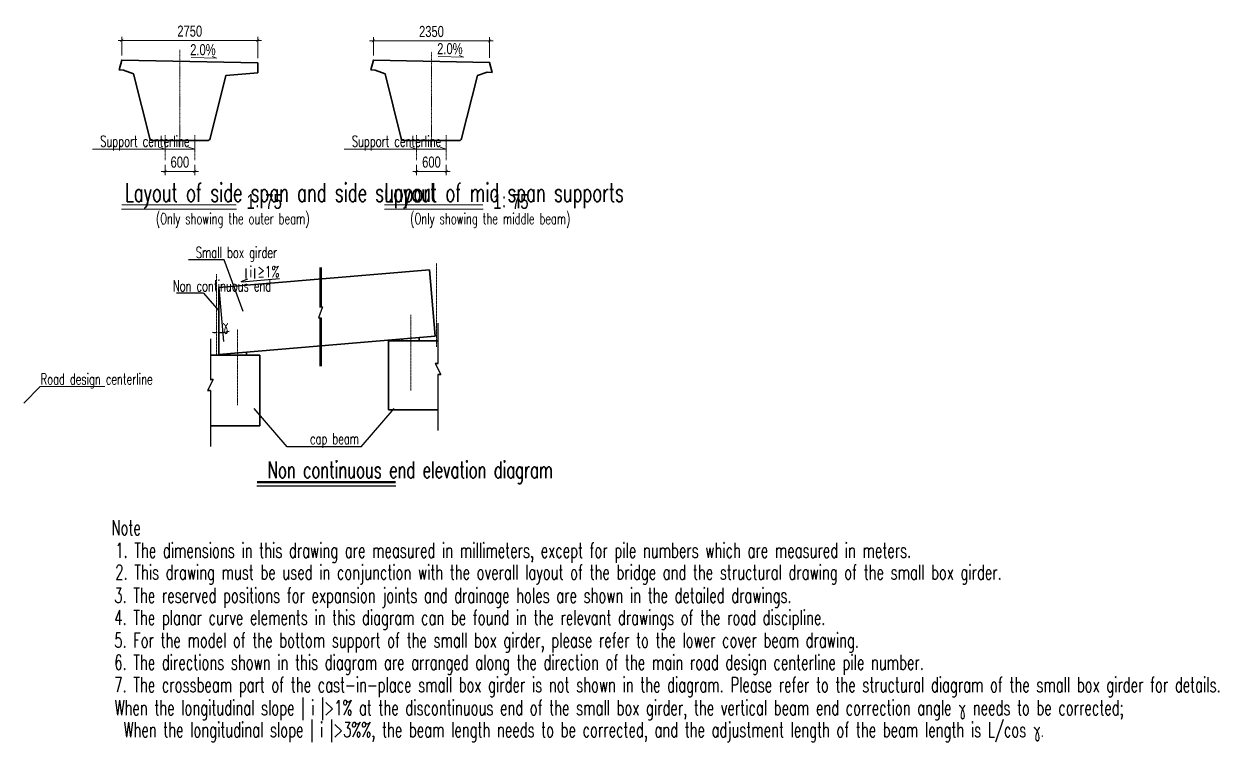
# Model space of a CAD drawing. Extents: x -2667085 to 4, y -2479164 to 2.
# Drawn here: x -2628908 to -2580595, y -2347733 to -2318707 of the extents above; entities that cross this region are included whole.
import ezdxf
from ezdxf.enums import TextEntityAlignment as Align

# ---------------------------------------------------------------- set-up
doc = ezdxf.new("R2010")
doc.units = 0
doc.header["$MEASUREMENT"] = 0
doc.header["$PDMODE"] = 3
for name, pattern in [('ACAD_ISO04W100', [30, 24, -3, 0, -3]), ('CONTINOUS', [0]), ('DASHDOT', [1, 0.5, -0.25, 0, -0.25]), ('ZXX0', [30, 13, -2, 0.5, -2, 12.5])]:
    doc.linetypes.add(name, pattern=pattern)
doc.layers.get('0').update_dxf_attribs({"linetype": 'CONTINUOUS'})
doc.layers.get('DEFPOINTS').update_dxf_attribs({"linetype": 'CONTINUOUS'})
doc.layers.add('4', color=2, linetype='CONTINUOUS')
doc.layers.add('尺寸线', color=2, linetype='CONTINUOUS')
for name, color, linetype, lineweight in [('DashDot', 5, 'ACAD_ISO04W100', 13), ('Thick', 4, 'CONTINOUS', 35), ('Thin', 1, 'CONTINUOUS', 25), ('桥－总－中心线', 1, 'ZXX0', 13), ('桥－构造轮廓－实线', 4, 'CONTINUOUS', 35), ('桥－综合标注', 31, 'CONTINUOUS', 13), ('桥－综合说明', 7, 'CONTINUOUS', 13)]:
    doc.layers.add(name, color=color, linetype=linetype, lineweight=lineweight)
doc.styles.add('SMEDI', font='smsim.shx', dxfattribs={"width": 0.75, "bigfont": 'smfs.shx'})
doc.styles.add('TONGJI-FONT', font='simplex.shx', dxfattribs={"width": 0.65})
doc.styles.add('Z1', font='SIMPLEX', dxfattribs={"width": 0.7, "bigfont": 'SMFS'})
doc.dimstyles.new('1-70', dxfattribs={"dimscale": 70, "dimtxt": 3, "dimasz": 0.85, "dimexe": 1, "dimexo": 1.25, "dimgap": 1, "dimtad": 1, "dimdec": 0, "dimtxsty": 'SMEDI', "dimblk": 'ARCHTICK', "dimcen": 2.5, "dimdle": 1, "dimclrd": 256, "dimclre": 256, "dimclrt": 256, "dimazin": 3, "dimtfac": 1, "dimtdec": 0, "dimtix": 1, "dimtmove": 2, "dimatfit": 3, "dimldrblk": 'ARCHTICK', "dimfxl": 2, "dimlwd": -1, "dimlwe": -1, "dimarcsym": 0})

# ---------------------------------------------------------------- blocks, each defined once
blk = doc.blocks.new('_ArchTick')
at = {"color": 0, "linetype": 'ByBlock', "const_width": 0.15}
blk.add_lwpolyline([(-0.5, -0.5), (0.5, 0.5)], dxfattribs=at)
blk = doc.blocks.new('*D152')
at = {"layer": 'DEFPOINTS', "color": 0, "transparency": 16777216}
for p in [(-2614783, -2319391), (-2614783, -2320171), (-2610083, -2320265)]:
    blk.add_point(p, dxfattribs=at)
at = {"layer": '桥－综合标注', "transparency": 16777216}
for p, q in [((-2609933, -2319391), (-2614933, -2319391)), ((-2614783, -2319984), (-2614783, -2319241)), ((-2610083, -2320078), (-2610083, -2319241))]:
    blk.add_line(p, q, dxfattribs=at)
at = {"layer": '桥－综合标注', "transparency": 16777216, "xscale": 127.5, "yscale": 127.5, "zscale": 127.5, "rotation": 180}
blk.add_blockref('_ArchTick', (-2614783, -2319391), dxfattribs=at)
at = {"layer": '桥－综合标注', "transparency": 16777216, "xscale": 127.5, "yscale": 127.5, "zscale": 127.5}
blk.add_blockref('_ArchTick', (-2610083, -2319391), dxfattribs=at)
at = {"layer": '桥－综合标注', "transparency": 16777216, "insert": (-2612433, -2319016), "char_height": 450, "attachment_point": 5, "style": 'SMEDI'}
blk.add_mtext('\\A1;2350', dxfattribs=at)
blk = doc.blocks.new('*D153')
at = {"layer": 'DEFPOINTS', "color": 0, "transparency": 16777216}
for p in [(-2623204, -2324214), (-2622004, -2324214), (-2623204, -2324669)]:
    blk.add_point(p, dxfattribs=at)
at = {"layer": '桥－综合标注', "transparency": 16777216}
for p, q in [((-2621854, -2324669), (-2623354, -2324669)), ((-2623204, -2324401), (-2623204, -2324819)), ((-2622004, -2324401), (-2622004, -2324819))]:
    blk.add_line(p, q, dxfattribs=at)
at = {"layer": '桥－综合标注', "transparency": 16777216, "xscale": 127.5, "yscale": 127.5, "zscale": 127.5, "rotation": 180}
blk.add_blockref('_ArchTick', (-2623204, -2324669), dxfattribs=at)
at = {"layer": '桥－综合标注', "transparency": 16777216, "xscale": 127.5, "yscale": 127.5, "zscale": 127.5}
blk.add_blockref('_ArchTick', (-2622004, -2324669), dxfattribs=at)
at = {"layer": '桥－综合标注', "transparency": 16777216, "insert": (-2622604, -2324294), "char_height": 450, "attachment_point": 5, "style": 'SMEDI'}
blk.add_mtext('\\A1;600', dxfattribs=at)
blk = doc.blocks.new('*D154')
at = {"layer": 'DEFPOINTS', "color": 0, "transparency": 16777216}
for p in [(-2624954, -2319377), (-2624954, -2320171), (-2619454, -2320285)]:
    blk.add_point(p, dxfattribs=at)
at = {"layer": '桥－综合标注', "transparency": 16777216}
for p, q in [((-2619304, -2319377), (-2625104, -2319377)), ((-2624954, -2319984), (-2624954, -2319227)), ((-2619454, -2320098), (-2619454, -2319227))]:
    blk.add_line(p, q, dxfattribs=at)
at = {"layer": '桥－综合标注', "transparency": 16777216, "xscale": 127.5, "yscale": 127.5, "zscale": 127.5, "rotation": 180}
blk.add_blockref('_ArchTick', (-2624954, -2319377), dxfattribs=at)
at = {"layer": '桥－综合标注', "transparency": 16777216, "xscale": 127.5, "yscale": 127.5, "zscale": 127.5}
blk.add_blockref('_ArchTick', (-2619454, -2319377), dxfattribs=at)
at = {"layer": '桥－综合标注', "transparency": 16777216, "insert": (-2622204, -2319002), "char_height": 450, "attachment_point": 5, "style": 'SMEDI'}
blk.add_mtext('\\A1;2750', dxfattribs=at)
blk = doc.blocks.new('*D155')
at = {"layer": 'DEFPOINTS', "color": 0, "transparency": 16777216}
for p in [(-2613033, -2324214), (-2611833, -2324214), (-2613033, -2324669)]:
    blk.add_point(p, dxfattribs=at)
at = {"layer": '桥－综合标注', "transparency": 16777216}
for p, q in [((-2611683, -2324669), (-2613183, -2324669)), ((-2613033, -2324401), (-2613033, -2324819)), ((-2611833, -2324401), (-2611833, -2324819))]:
    blk.add_line(p, q, dxfattribs=at)
at = {"layer": '桥－综合标注', "transparency": 16777216, "xscale": 127.5, "yscale": 127.5, "zscale": 127.5, "rotation": 180}
blk.add_blockref('_ArchTick', (-2613033, -2324669), dxfattribs=at)
at = {"layer": '桥－综合标注', "transparency": 16777216, "xscale": 127.5, "yscale": 127.5, "zscale": 127.5}
blk.add_blockref('_ArchTick', (-2611833, -2324669), dxfattribs=at)
at = {"layer": '桥－综合标注', "transparency": 16777216, "insert": (-2612433, -2324294), "char_height": 450, "attachment_point": 5, "style": 'SMEDI'}
blk.add_mtext('\\A1;600', dxfattribs=at)

msp = doc.modelspace()

# ---------------------------------------------------------------- linework, layer by layer
at = {"color": 2, "linetype": 'Continuous'}
for p, q in [((-2620809.5864, -2328237.8579), (-2622258.2854, -2328237.8579)), ((-2620039.0016, -2330330.8655), (-2620809.5864, -2328237.8579)), ((-2619940.5677, -2328593.9377), (-2619940.5677, -2328998.241)), ((-2619590.9727, -2328593.9377), (-2619590.9727, -2328998.241)), ((-2620119.8252, -2329122.6543), (-2619852.645, -2329008.3112)), ((-2620100.4285, -2329128.5016), (-2618577.0774, -2328999.3556)), ((-2621652.7364, -2329592.1454), (-2622740.0859, -2329592.1454)), ((-2621652.7364, -2329592.1454), (-2621026.8621, -2330303.0339)), ((-2621026.8621, -2329361.4593), (-2620842.5038, -2331536.0699)), ((-2618266.9445, -2335803.7588), (-2619598.5294, -2334254.3328)), ((-2615276.6555, -2335803.7588), (-2613945.0707, -2334254.3328)), ((-2615276.6555, -2335803.7588), (-2618266.9445, -2335803.7588))]:
    msp.add_line(p, q, dxfattribs=at)
at = {"const_width": 90}
msp.add_lwpolyline([(-2619491.6134, -2337232.2251), (-2613876.2229, -2337232.2251)], dxfattribs=at)
at = {"layer": '4', "linetype": 'ByBlock'}
for start, end in [(262.4572691, 266.22863461), (262.4572691, 266.22863461), (270, 276.41565975), (276.63377065, 280.40513608), (280.1870252, 283.95839067)]:
    msp.add_arc((-2621048.3714, -2329359.3115), 1823.4072, start, end, dxfattribs=at)
for points in [[(-2621167.6483, -2331158.7809), (-2621168.9645, -2331198.7593), (-2621048.3714, -2331182.7187)], [(-2621167.6483, -2331158.7809), (-2621168.9645, -2331198.7593), (-2621048.3714, -2331182.7187)], [(-2620722.9926, -2331173.7644), (-2620728.7678, -2331134.1835), (-2620844.6229, -2331171.2995)]]:
    msp.add_solid(points, dxfattribs=at)
at = {"layer": 'DashDot', "ltscale": 0.5}
for p, q in [((-2612224.9301, -2331761.7238), (-2612224.9301, -2328372.0912)), ((-2621123.6567, -2332099.3453), (-2621123.6567, -2328821.8268)), ((-2613266.738, -2333526.3277), (-2613266.738, -2330458.1779)), ((-2620276.8621, -2334113.4801), (-2620276.8621, -2331045.3303))]:
    msp.add_line(p, q, dxfattribs=at)
at = {"layer": 'Thick'}
for p, q in [((-2621026.8621, -2329361.4593), (-2612516.738, -2328639.9916)), ((-2612516.738, -2328639.9916), (-2612289.4719, -2331320.7245)), ((-2621026.8621, -2329361.4593), (-2621026.8621, -2332061.4593)), ((-2621026.8621, -2332061.4593), (-2612289.4719, -2331320.7245)), ((-2612172.2161, -2331512.1929), (-2614166.738, -2331512.1929)), ((-2614166.738, -2331512.1929), (-2614166.738, -2334304.1895)), ((-2613626.4952, -2331512.1929), (-2613626.4952, -2331434.0741)), ((-2612926.4272, -2331512.1929), (-2612926.4272, -2331374.7241)), ((-2620617.1728, -2332099.3453), (-2620617.1728, -2332040.9749)), ((-2619917.1049, -2332099.3453), (-2619917.1049, -2331967.3768)), ((-2621371.3839, -2332099.3453), (-2619376.8621, -2332099.3453)), ((-2619376.8621, -2332099.3453), (-2619376.8621, -2334945.6297)), ((-2612167.9052, -2332437.516), (-2612282.8199, -2332437.516)), ((-2612059.2026, -2332874.8101), (-2612174.2401, -2332874.8101)), ((-2621484.3974, -2333516.2503), (-2621369.36, -2333516.2503)), ((-2621375.6948, -2333078.9562), (-2621260.7802, -2333078.9562)), ((-2614166.738, -2334304.1895), (-2612172.2161, -2334304.1895)), ((-2619376.8621, -2334945.6297), (-2621371.3839, -2334945.6297))]:
    msp.add_line(p, q, dxfattribs=at)
at = {"layer": 'Thin'}
for p, q in [((-2616949.2809, -2328556.3626), (-2616949.2809, -2330147.832)), ((-2616897.8721, -2328556.3626), (-2616897.8721, -2330147.832)), ((-2616840.7011, -2330147.832), (-2617001.3059, -2330585.1261)), ((-2616955.6158, -2330147.832), (-2616840.7011, -2330147.832)), ((-2617001.3059, -2330585.1261), (-2616897.8721, -2330585.1261)), ((-2616949.2809, -2330585.1261), (-2616949.2809, -2332541.4212)), ((-2616897.8721, -2330585.1261), (-2616897.8721, -2332541.4212)), ((-2612172.2161, -2330798.2037), (-2612172.2161, -2332437.516)), ((-2621371.3839, -2331439.6439), (-2621371.3839, -2333078.9562)), ((-2612282.8199, -2332437.516), (-2612059.2026, -2332874.8101)), ((-2612172.2161, -2332874.8101), (-2612172.2161, -2335143.3522)), ((-2621260.7802, -2333078.9562), (-2621484.3974, -2333516.2503)), ((-2621371.3839, -2333516.2503), (-2621371.3839, -2335784.7924))]:
    msp.add_line(p, q, dxfattribs=at)
at = {"layer": 'Thin', "color": 1}
msp.add_line((-2619491.6134, -2337382.2251), (-2613876.2229, -2337382.2251), dxfattribs=at)
at = {"layer": '桥－总－中心线', "linetype": 'DASHDOT'}
for p, q in [((-2622604.268, -2323694.1987), (-2622604.268, -2319754.6582)), ((-2612432.7054, -2323694.1987), (-2612432.7054, -2319832.001)), ((-2623204.268, -2323196.9051), (-2623204.268, -2324213.757)), ((-2622004.268, -2323196.9051), (-2622004.268, -2324213.757)), ((-2613032.7054, -2323196.9051), (-2613032.7054, -2324213.757)), ((-2611832.7054, -2323196.9051), (-2611832.7054, -2324213.757))]:
    msp.add_line(p, q, dxfattribs=at)
at = {"layer": '桥－构造轮廓－实线'}
for points in [[(-2623823.205, -2323342.6725, 0.3441507314), (-2623726.1907, -2323418.4189), (-2621482.3453, -2323418.4189, 0.3441507314), (-2621385.3311, -2323342.6725), (-2620748.5463, -2320795.5334), (-2619454.2677, -2320681.419), (-2619454.2677, -2320281.419), (-2624954.268, -2320171.4189), (-2625054.268, -2320569.4189), (-2624878.6402, -2320572.9315), (-2624478.6402, -2320720.9315), (-2623823.205, -2323342.6725)], [(-2613651.6423, -2323342.6725, 0.3441507314), (-2613554.6281, -2323418.4189), (-2611310.7826, -2323418.4189, 0.3441507314), (-2611213.7684, -2323342.6725), (-2610576.9836, -2320795.5334), (-2610176.9836, -2320663.5334), (-2609982.7054, -2320667.4189), (-2610082.7054, -2320265.4189), (-2614782.7054, -2320171.4189), (-2614882.7054, -2320569.4189), (-2614707.0776, -2320572.9315), (-2614307.0776, -2320720.9315), (-2613651.6423, -2323342.6725)]]:
    msp.add_lwpolyline(points, format="xyb", dxfattribs=at)
at = {"layer": '桥－综合标注'}
for p, q in [((-2611124.4918, -2320046.0512), (-2611308.7702, -2319979.5913)), ((-2621107.7658, -2320087.3228), (-2622145.8632, -2320066.5609)), ((-2621107.7658, -2320087.3228), (-2621292.0443, -2320020.863)), ((-2611124.4918, -2320046.0512), (-2612162.5891, -2320025.2892)), ((-2622004.268, -2323770.2671), (-2626133.8644, -2323770.2671)), ((-2623204.268, -2323770.2671), (-2623454.9479, -2323685.0954)), ((-2622004.268, -2323770.2671), (-2622254.9479, -2323685.0954)), ((-2611832.7054, -2323770.2671), (-2615962.3017, -2323770.2671)), ((-2613032.7054, -2323770.2671), (-2613283.3853, -2323685.0954)), ((-2611832.7054, -2323770.2671), (-2612083.3853, -2323685.0954)), ((-2628253.0964, -2333357.523), (-2628908.4451, -2334032.6236)), ((-2628253.0964, -2333357.523), (-2625637.2052, -2333357.523))]:
    msp.add_line(p, q, dxfattribs=at)
at = {"layer": '桥－综合说明'}
for p, q in [((-2624962.9624, -2326196.2837), (-2620320.2651, -2326196.2837)), ((-2614335.0114, -2326196.2837), (-2610347.6395, -2326196.2837))]:
    msp.add_line(p, q, dxfattribs=at)
at = {"layer": '桥－综合说明', "const_width": 50}
for points in [[(-2624962.9624, -2326017.9066), (-2620320.2651, -2326017.9066)], [(-2614335.0114, -2326017.9066), (-2610347.6395, -2326017.9066)]]:
    msp.add_lwpolyline(points, dxfattribs=at)

# ---------------------------------------------------------------- texts
at = {"color": 2, "linetype": 'Continuous'}
for s, style, width, p in [('Small box girder', 'TONGJI-FONT', 0.65, (-2621961.5814, -2328165.825)), ('i ≥1%', 'Z1', 0.7, (-2619793.3698, -2328942.4423)), ('Non continuous end', 'TONGJI-FONT', 0.65, (-2622885.9643, -2329519.5041)), ('cap beam', 'TONGJI-FONT', 0.65, (-2617341.9269, -2335695.2482))]:
    msp.add_text(s, height=450, dxfattribs=dict(at, style=style, width=width)).set_placement(p)
at = {"layer": '4', "linetype": 'ByBlock', "style": 'Z1', "width": 0.7}
msp.add_text('γ', height=450, dxfattribs=at).set_placement((-2620759.6049, -2330954.65), align=Align.MIDDLE)
at = {"layer": 'Thick', "color": 4, "style": 'TONGJI-FONT', "width": 0.65}
msp.add_text('Non continuous end elevation diagram', height=675, dxfattribs=at).set_placement((-2619050.9196, -2337064.059))
at = {"layer": '尺寸线', "style": 'TONGJI-FONT', "width": 0.65}
for s, p in [('Note', (-2625369.1553, -2339364.8722)), ('1. The dimensions in this drawing are measured in millimeters, except for pile numbers which are measured in meters.', (-2625214.7091, -2340281.7584)), ('2. This drawing must be used in conjunction with the overall layout of the bridge and the structural drawing of the small box girder.', (-2625214.7091, -2341165.5904)), ('3. The reserved positions for expansion joints and drainage holes are shown in the detailed drawings.', (-2625255.5576, -2342102.8611)), ('4. The planar curve elements in this diagram can be found in the relevant drawings of the road discipline.', (-2625255.5576, -2342999.437)), ('5. For the model of the bottom support of the small box girder, please refer to the lower cover beam drawing.', (-2625255.5576, -2343911.9913)), ('6. The directions shown in this diagram are arranged along the direction of the main road design centerline pile number.', (-2625255.5576, -2344809.1699)), ('7. The crossbeam part of the cast-in-place small box girder is not shown in the diagram. Please refer to the structural diagram of the small box girder for details.', (-2625255.5576, -2345713.5299)), ('When the longitudinal slope | i |>1%%% at the discontinuous end of the small box girder, the vertical beam end correction angle γ needs to be corrected;', (-2625241.3435, -2346642.7431)), ('When the longitudinal slope | i |>3%%, the beam length needs to be corrected, and the adjustment length of the beam length is L/cos γ.', (-2624879.747, -2347532.6771))]:
    msp.add_text(s, height=600, dxfattribs=at).set_placement(p)
at = {"layer": '桥－综合说明'}
for s, height, style, width, p in [('2.0%', 450, 'SMEDI', 0.75, (-2622185.9973, -2319973.296)), ('2.0%', 450, 'SMEDI', 0.75, (-2612202.7232, -2319932.0244)), ('Support centerline', 450, 'TONGJI-FONT', 0.65, (-2625823.1282, -2323674.5543)), ('Support centerline', 450, 'TONGJI-FONT', 0.65, (-2615651.5655, -2323674.5543)), ('Layout of side span and side support', 750, 'TONGJI-FONT', 0.65, (-2624818.278, -2325899.7642)), ('Layout of mid span supports', 750, 'TONGJI-FONT', 0.65, (-2614330.756, -2325899.7642)), ('1：75', 600, 'SMEDI', 0.75, (-2619912.775, -2326185.057)), ('1：75', 600, 'SMEDI', 0.75, (-2609940.1495, -2326185.057)), ('(Only showing the outer beam)', 450, 'TONGJI-FONT', 0.65, (-2623575.5272, -2326802.5567)), ('(Only showing the middle beam)', 450, 'TONGJI-FONT', 0.65, (-2613295.2821, -2326802.5567)), ('Road design centerline', 450, 'TONGJI-FONT', 0.65, (-2628229.8842, -2333283.5247))]:
    msp.add_text(s, height=height, dxfattribs=dict(at, style=style, width=width)).set_placement(p)

# ---------------------------------------------------------------- dimensions: what is measured, and where the dimension line sits
at = {"layer": '桥－综合标注'}
for base, p1, p2, picture, middle in [((-2624954.268, -2319377.1651), (-2619454.2677, -2320285.4189), (-2624954.268, -2320171.4189), '*D154', (-2622204.2678, -2319002.1651)), ((-2614782.7054, -2319390.6845), (-2610082.7054, -2320265.4189), (-2614782.7054, -2320171.4189), '*D152', (-2612432.7054, -2319015.6845))]:
    dim = msp.add_linear_dim(base=base, p1=p1, p2=p2, angle=180, dimstyle='1-70', override={"dimscale": 150, "dimlfac": 0.5}, dxfattribs=at)
    dim.commit()
    dim.dimension.update_dxf_attribs({"geometry": picture, "text_midpoint": middle})
for base, p1, p2, picture, middle in [((-2623204.268, -2324668.5028), (-2622004.268, -2324213.757), (-2623204.268, -2324213.757), '*D153', (-2622604.268, -2324293.5028)), ((-2613032.7054, -2324668.5028), (-2611832.7054, -2324213.757), (-2613032.7054, -2324213.757), '*D155', (-2612432.7054, -2324293.5028))]:
    dim = msp.add_linear_dim(base=base, p1=p1, p2=p2, angle=180, text='600', dimstyle='1-70', override={"dimscale": 150, "dimlfac": 0.5}, dxfattribs=at)
    dim.commit()
    dim.dimension.update_dxf_attribs({"geometry": picture, "text_midpoint": middle})

doc.saveas('drawing.dxf')
